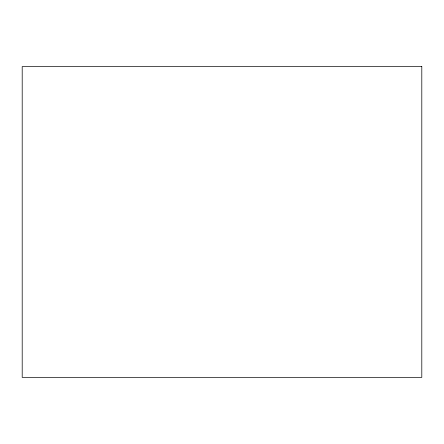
<?xml version="1.0" encoding="UTF-8"?>
<svg xmlns="http://www.w3.org/2000/svg" width="444" height="444" viewBox="0 0 444 444"><rect width="100%" height="100%" fill="white"/><g stroke="black" fill="none" stroke-linecap="round" stroke-linejoin="round"><path stroke-width="0.67" d="M421.8 66.6L22.2 66.6L22.2 377.4L421.8 377.4L421.8 66.6"/></g></svg>
